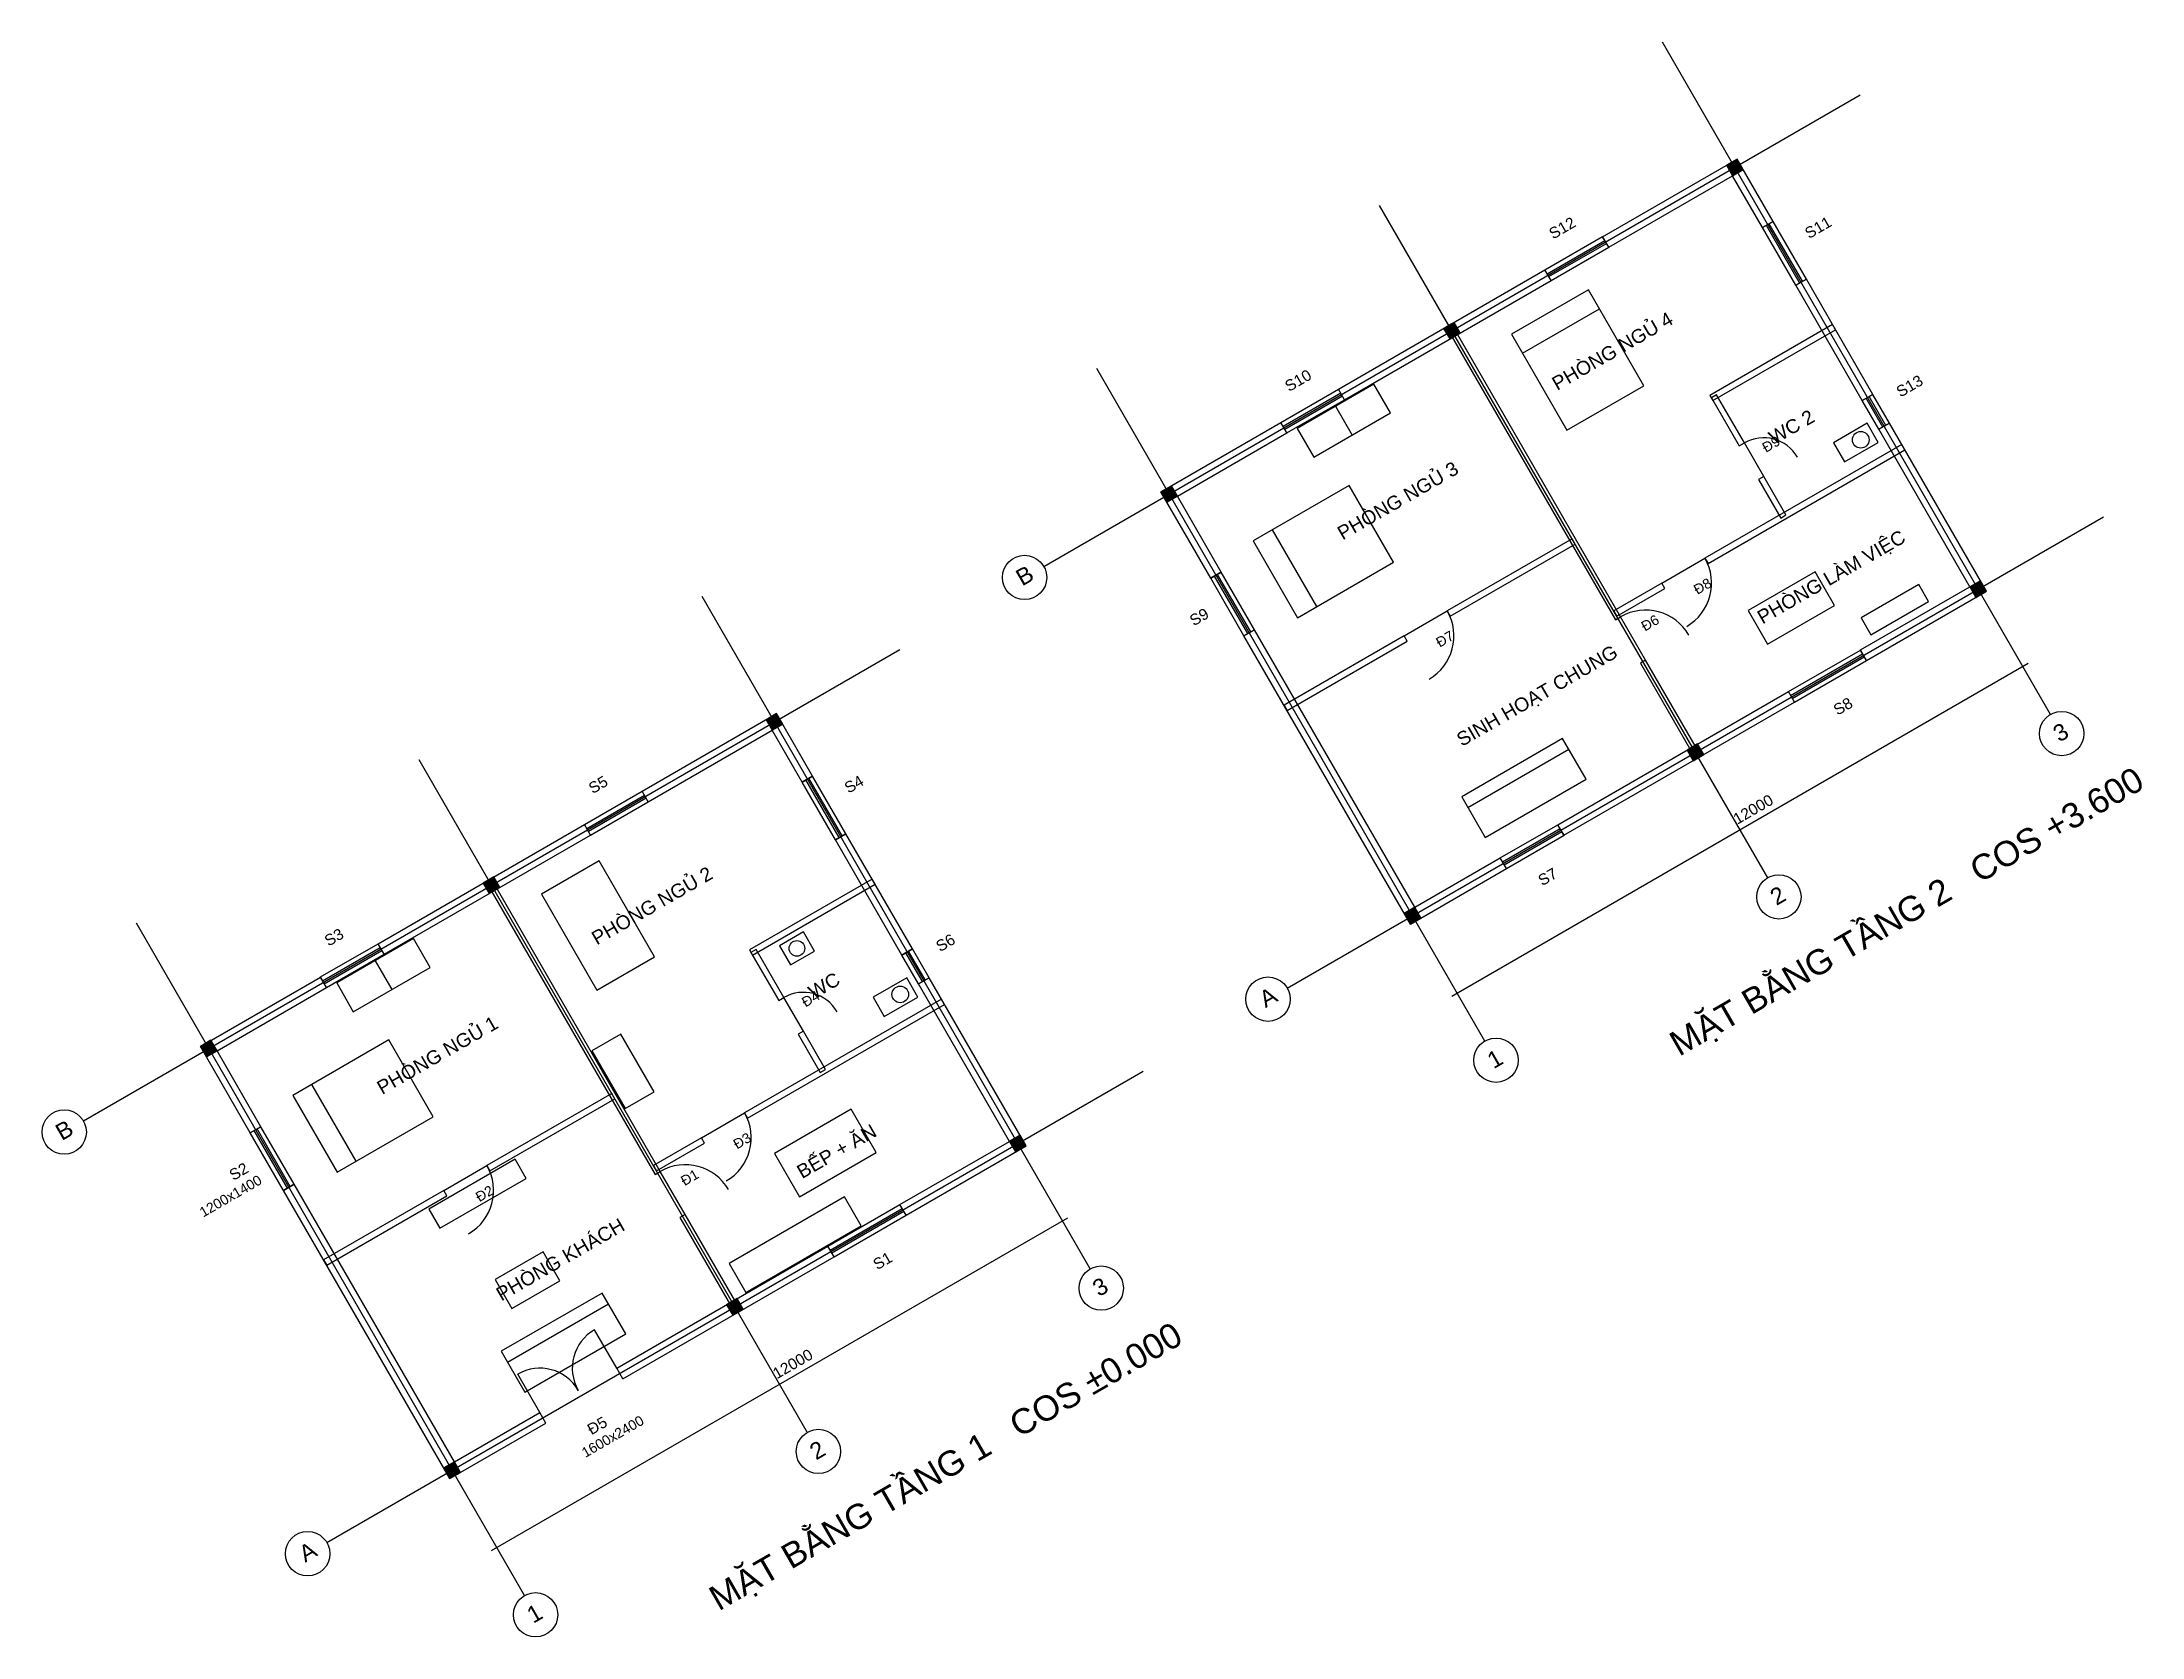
# Model space of a CAD drawing. Header units: millimetres. Extents: x -7356 to 30516, y -2856 to 25904.
import ezdxf

# ---------------------------------------------------------------- set-up
doc = ezdxf.new("R2010")
doc.units = ezdxf.units.MM
doc.layers.get('0').update_dxf_attribs({"linetype": 'CONTINUOUS'})
for name, color, linetype in [('CHU', 7, 'CONTINUOUS'), ('COT', 7, 'CONTINUOUS'), ('CUA', 7, 'CONTINUOUS'), ('KICH THUOC', 7, 'CONTINUOUS'), ('NOI THAT', 7, 'CONTINUOUS'), ('TEN PHONG', 7, 'CONTINUOUS'), ('TRUC', 7, 'CONTINUOUS'), ('TUONG', 7, 'CONTINUOUS')]:
    doc.layers.add(name, color=color, linetype=linetype)
doc.styles.add('VN', font='.VnArial')
doc.styles.add('VNH', font='.VnArialH')

# ---------------------------------------------------------------- blocks, each defined once
blk = doc.blocks.new('CUA_DI_2C_1600')
for p, q in [((0, 0), (0, 800)), ((1600, 0), (1600, 800))]:
    blk.add_line(p, q)
for centre, start, end in [((0, 0), 0, 90), ((1600, 0), 90, 180)]:
    blk.add_arc(centre, 800, start, end)
blk = doc.blocks.new('CUA_SO_1500')
for p, q in [((0, 220), (1500, 220)), ((0, 0), (0, 220)), ((0, 140), (1500, 140)), ((0, 80), (1500, 80)), ((0, 0), (1500, 0)), ((1500, 0), (1500, 220))]:
    blk.add_line(p, q)
blk = doc.blocks.new('CUA_SO_1200')
for p, q in [((0, 220), (1200, 220)), ((0, 0), (0, 220)), ((0, 140), (1200, 140)), ((0, 80), (1200, 80)), ((0, 0), (1200, 0)), ((1200, 0), (1200, 220))]:
    blk.add_line(p, q)
blk = doc.blocks.new('CUA_SO_600')
for p, q in [((0, 220), (600, 220)), ((0, 0), (0, 220)), ((0, 140), (600, 140)), ((0, 80), (600, 80)), ((0, 0), (600, 0)), ((600, 0), (600, 220))]:
    blk.add_line(p, q)
blk = doc.blocks.new('CUA_DI_900')
blk.add_line((0, 0), (0, 900))
blk.add_arc((0, 0), 900, 0, 90)
blk = doc.blocks.new('CUA_DI_700')
blk.add_line((0, 0), (0, 700))
blk.add_arc((0, 0), 700, 0, 90)
blk = doc.blocks.new('SOFA_3')
blk.add_line((-1050, 200), (1050, 200))
blk.add_lwpolyline([(-1050, -425), (1050, -425), (1050, 425), (-1050, 425)], close=True)
blk = doc.blocks.new('BAN_TRA')
blk.add_lwpolyline([(-500, -300), (500, -300), (500, 300), (-500, 300)], close=True)
blk = doc.blocks.new('KE_TIVI')
blk.add_lwpolyline([(-900, -200), (900, -200), (900, 200), (-900, 200)], close=True)
blk = doc.blocks.new('GIUONG_DOI')
blk.add_line((-800, 600), (800, 600))
blk.add_lwpolyline([(-800, -1000), (800, -1000), (800, 1000), (-800, 1000)], close=True)
blk = doc.blocks.new('TU_AO_1600')
blk.add_line((0, -300), (0, 300))
blk.add_lwpolyline([(-800, -300), (800, -300), (800, 300), (-800, 300)], close=True)
blk = doc.blocks.new('BAN_AN_6G')
blk.add_lwpolyline([(-800, -450), (800, -450), (800, 450), (-800, 450)], close=True)
blk = doc.blocks.new('TU_BEP_DUOI')
blk.add_lwpolyline([(-1200, -300), (1200, -300), (1200, 300), (-1200, 300)], close=True)
blk = doc.blocks.new('BON_CAU')
blk.add_lwpolyline([(-200, -350), (200, -350), (200, 350), (-200, 350)], close=True)
blk.add_circle((0, -100), 150)
blk = doc.blocks.new('LAVABO')
blk.add_lwpolyline([(-250, -200), (250, -200), (250, 200), (-250, 200)], close=True)
blk.add_circle((0, 0), 140)
blk = doc.blocks.new('GIUONG_DON')
blk.add_lwpolyline([(-600, -1000), (600, -1000), (600, 1000), (-600, 1000)], close=True)
blk = doc.blocks.new('TU_AO_1200')
blk.add_lwpolyline([(-600, -300), (600, -300), (600, 300), (-600, 300)], close=True)
blk = doc.blocks.new('BAN_LAM_VIEC')
blk.add_lwpolyline([(-700, -350), (700, -350), (700, 350), (-700, 350)], close=True)
blk = doc.blocks.new('KE_SACH')
blk.add_lwpolyline([(-600, -175), (600, -175), (600, 175), (-600, 175)], close=True)

msp = doc.modelspace()

# ---------------------------------------------------------------- linework, layer by layer
at = {"layer": 'COT'}
for points in [[(23132, 23494), (23323, 23604), (23213, 23794), (23022, 23684)], [(18031, 20549), (18222, 20659), (18112, 20849), (17921, 20739)], [(12931, 17604), (13121, 17714), (13011, 17904), (12821, 17794)], [(27522, 15890), (27713, 16000), (27603, 16191), (27412, 16081)], [(5812, 13494), (6002, 13604), (5892, 13794), (5702, 13684)], [(22421, 12945), (22612, 13055), (22502, 13246), (22311, 13136)], [(711, 10549), (901, 10659), (791, 10849), (601, 10739)], [(17321, 10000), (17511, 10110), (17401, 10301), (17211, 10191)], [(-4390, 7604), (-4199, 7714), (-4309, 7904), (-4500, 7794)], [(10202, 5890), (10392, 6000), (10282, 6191), (10092, 6081)], [(5101, 2945), (5291, 3055), (5181, 3246), (4991, 3136)], [(0, 0), (191, 110), (81, 301), (-110, 191)]]:
    msp.add_lwpolyline(points, close=True, dxfattribs=at)
for points in [[(23132, 23494), (23323, 23604), (23022, 23684), (23213, 23794)], [(18031, 20549), (18222, 20659), (17921, 20739), (18112, 20849)], [(12931, 17604), (13121, 17714), (12821, 17794), (13011, 17904)], [(27522, 15890), (27713, 16000), (27412, 16081), (27603, 16191)], [(5812, 13494), (6002, 13604), (5702, 13684), (5892, 13794)], [(22421, 12945), (22612, 13055), (22311, 13136), (22502, 13246)], [(711, 10549), (901, 10659), (601, 10739), (791, 10849)], [(17321, 10000), (17511, 10110), (17211, 10191), (17401, 10301)], [(-4390, 7604), (-4199, 7714), (-4500, 7794), (-4309, 7904)], [(10202, 5890), (10392, 6000), (10092, 6081), (10282, 6191)], [(5101, 2945), (5291, 3055), (4991, 3136), (5181, 3246)], [(0, 0), (191, 110), (-110, 191), (81, 301)]]:
    msp.add_solid(points, dxfattribs=at)
at = {"layer": 'KICH THUOC'}
for p, q in [((18071, 8701), (28463, 14701)), ((750, -1299), (11142, 4701))]:
    msp.add_line(p, q, dxfattribs=at)
at = {"layer": 'TRUC'}
for p, q in [((28868, 13780), (21868, 25904)), ((10710, 16449), (25433, 24949)), ((23767, 10835), (16767, 22959)), ((18666, 7890), (11666, 20014)), ((15100, 8845), (29823, 17345)), ((11547, 3780), (4547, 15904)), ((-6610, 6449), (8112, 14949)), ((6446, 835), (-554, 12959)), ((1345, -2110), (-5655, 10014)), ((-2220, -1155), (12502, 7345))]:
    msp.add_line(p, q, dxfattribs=at)
for centre in [(10364, 16249), (29068, 13434), (23967, 10489), (14754, 8645), (18866, 7544), (-6956, 6249), (11747, 3434), (6646, 489), (-2566, -1355), (1545, -2456)]:
    msp.add_circle(centre, 400, dxfattribs=at)
at = {"layer": 'TUONG'}
for p, q in [((20788, 22394), (23213, 23794)), ((20898, 22204), (23132, 23494)), ((23672, 22558), (23132, 23494)), ((23863, 22668), (23213, 23794)), ((20898, 22204), (20788, 22394)), ((23672, 22558), (23863, 22668)), ((16025, 19644), (19749, 21794)), ((16135, 19454), (19859, 21604)), ((19859, 21604), (19749, 21794)), ((24272, 21519), (24463, 21629)), ((25663, 19551), (24463, 21629)), ((25472, 19441), (24272, 21519)), ((16135, 19454), (16025, 19644)), ((25472, 19441), (25663, 19551)), ((12821, 17794), (14986, 19044)), ((15096, 18854), (14986, 19044)), ((25772, 18921), (25963, 19031)), ((27713, 16000), (25963, 19031)), ((13121, 17714), (15096, 18854)), ((27412, 16081), (25772, 18921)), ((13721, 16235), (12821, 17794)), ((13911, 16345), (13121, 17714)), ((13721, 16235), (13911, 16345)), ((25438, 14941), (27412, 16081)), ((25548, 14750), (27713, 16000)), ((14321, 15196), (14511, 15306)), ((17321, 10000), (14321, 15196)), ((17401, 10301), (14511, 15306)), ((25548, 14750), (25438, 14941)), ((19982, 11791), (24139, 14191)), ((24249, 14000), (24139, 14191)), ((3467, 12394), (5892, 13794)), ((6542, 12668), (5892, 13794)), ((20092, 11600), (24249, 14000)), ((3577, 12204), (5812, 13494)), ((6352, 12558), (5812, 13494)), ((6352, 12558), (6542, 12668)), ((3577, 12204), (3467, 12394)), ((-1296, 9644), (2428, 11794)), ((2538, 11604), (2428, 11794)), ((20092, 11600), (19982, 11791)), ((-1186, 9454), (2538, 11604)), ((6952, 11519), (7142, 11629)), ((8152, 9441), (6952, 11519)), ((8342, 9551), (7142, 11629)), ((17321, 10000), (19053, 11000)), ((17401, 10301), (18943, 11191)), ((19053, 11000), (18943, 11191)), ((-1186, 9454), (-1296, 9644)), ((8152, 9441), (8342, 9551)), ((-4500, 7794), (-2335, 9044)), ((-4199, 7714), (-2225, 8854)), ((-2225, 8854), (-2335, 9044)), ((8452, 8921), (8642, 9031)), ((10092, 6081), (8452, 8921)), ((10392, 6000), (8642, 9031)), ((-3600, 6235), (-4500, 7794)), ((-3409, 6345), (-4199, 7714)), ((-3600, 6235), (-3409, 6345)), ((8117, 4941), (10092, 6081)), ((8227, 4750), (10392, 6000)), ((-3000, 5196), (-2809, 5306)), ((81, 301), (-2809, 5306)), ((0, 0), (-3000, 5196)), ((8227, 4750), (8117, 4941)), ((3008, 1991), (6818, 4191)), ((6928, 4000), (6818, 4191)), ((3118, 1800), (6928, 4000)), ((3118, 1800), (3008, 1991)), ((81, 301), (1622, 1191)), ((1732, 1000), (1622, 1191)), ((0, 0), (1732, 1000))]:
    msp.add_line(p, q, dxfattribs=at)
for points in [[(21019, 15484), (21114, 15539), (18064, 20822), (17969, 20767)], [(22778, 19438), (24990, 20716), (24935, 20811), (22723, 19533)], [(23250, 18620), (23345, 18675), (22845, 19541), (22750, 19486)], [(22690, 16500), (26240, 18550), (26185, 18646), (22635, 16596)], [(24000, 17321), (24095, 17376), (23695, 18068), (23600, 18013)], [(18042, 15549), (20294, 16849), (20239, 16945), (17987, 15645)], [(21044, 15550), (21910, 16050), (21855, 16146), (20989, 15646)], [(15098, 13849), (17263, 15099), (17208, 15195), (15043, 13945)], [(22469, 12972), (22564, 13027), (21564, 14760), (21469, 14705)], [(3699, 5484), (3794, 5539), (744, 10822), (649, 10767)], [(5457, 9438), (7670, 10716), (7615, 10811), (5402, 9533)], [(5930, 8620), (6025, 8675), (5525, 9541), (5430, 9486)], [(5369, 6500), (8920, 8550), (8865, 8646), (5314, 6596)], [(6680, 7321), (6775, 7376), (6375, 8068), (6280, 8013)], [(722, 5549), (2974, 6849), (2919, 6945), (667, 5645)], [(3724, 5550), (4590, 6050), (4535, 6146), (3669, 5646)], [(-2222, 3849), (-57, 5099), (-112, 5195), (-2277, 3945)], [(5149, 2972), (5244, 3027), (4244, 4760), (4149, 4705)]]:
    msp.add_lwpolyline(points, close=True, dxfattribs=at)

# ---------------------------------------------------------------- block references
at = {"layer": 'CUA'}
for name, p, rotation in [('CUA_SO_1200', (19859, 21604), 29.999999999999996), ('CUA_SO_1200', (24463, 21629), 120), ('CUA_SO_1200', (15096, 18854), 29.999999999999996), ('CUA_SO_600', (25963, 19031), 120), ('CUA_DI_700', (23695, 18068), 29.999999999999996), ('CUA_SO_1200', (14511, 15306), 120), ('CUA_DI_900', (21855, 16146), 300), ('CUA_DI_900', (21564, 14760), 29.999999999999996), ('CUA_DI_900', (17208, 15195), 300), ('CUA_SO_1500', (24249, 14000), 29.999999999999996), ('CUA_SO_1200', (7142, 11629), 120), ('CUA_SO_1200', (2538, 11604), 29.999999999999996), ('CUA_SO_1200', (19053, 11000), 29.999999999999996), ('CUA_SO_1200', (-2225, 8854), 29.999999999999996), ('CUA_SO_600', (8642, 9031), 120), ('CUA_DI_700', (6375, 8068), 29.999999999999996), ('CUA_DI_900', (4535, 6146), 300), ('CUA_SO_1200', (-2809, 5306), 120), ('CUA_DI_900', (4244, 4760), 29.999999999999996), ('CUA_DI_900', (-112, 5195), 300), ('CUA_SO_1500', (6928, 4000), 29.999999999999996), ('CUA_DI_2C_1600', (1622, 1191), 29.999999999999996)]:
    msp.add_blockref(name, p, dxfattribs=dict(at, rotation=rotation))
at = {"layer": 'NOI THAT'}
for name, p, rotation in [('GIUONG_DOI', (20339, 20172), 29.999999999999996), ('TU_AO_1600', (16122, 19077), 210), ('BON_CAU', (25357, 18681), 120), ('GIUONG_DOI', (15753, 16716), 120), ('BAN_LAM_VIEC', (24192, 15699), 29.999999999999996), ('KE_SACH', (26057, 15668), 29.999999999999996), ('SOFA_3', (19369, 12453), 29.999999999999996), ('GIUONG_DON', (2672, 9972), 29.999999999999996), ('LAVABO', (6258, 9560), 210), ('TU_AO_1600', (-1199, 9077), 210), ('BON_CAU', (8036, 8681), 120), ('TU_AO_1200', (3121, 7344), 300), ('GIUONG_DOI', (-1568, 6716), 120), ('BAN_AN_6G', (6771, 5872), 29.999999999999996), ('KE_TIVI', (498, 5137), 210), ('TU_BEP_DUOI', (6225, 4218), 29.999999999999996), ('BAN_TRA', (1398, 3578), 29.999999999999996), ('SOFA_3', (2048, 2453), 29.999999999999996)]:
    msp.add_blockref(name, p, dxfattribs=dict(at, rotation=rotation))

# ---------------------------------------------------------------- texts
at = {"layer": 'CHU', "style": 'VNH'}
for s, p in [('mÆt b»ng tÇng 2   cos +3.600', (22169, 7603)), ('mÆt b»ng tÇng 1   cos ±0.000', (4848, -2397))]:
    msp.add_text(s, height=450, rotation=30, dxfattribs=at).set_placement(p)
at = {"layer": 'CUA', "style": 'VN'}
for s, height, p in [('S12', 200, (19895, 22341)), ('S11', 200, (24509, 22349)), ('S10', 200, (15132, 19591)), ('S13', 200, (26159, 19491)), ('§9', 180, (23733, 18494)), ('§8', 180, (22497, 15933)), ('S9', 200, (13414, 15366)), ('§6', 180, (21551, 15272)), ('§7', 180, (17850, 14982)), ('S8', 200, (25025, 13755)), ('S5', 200, (2575, 12341)), ('S4', 200, (7189, 12349)), ('S7', 200, (19699, 10680)), ('S3', 200, (-2189, 9591)), ('S6', 200, (8839, 9491)), ('§4', 180, (6412, 8494)), ('§3', 180, (5177, 5933)), ('S2', 200, (-3906, 5366)), ('1200x1400', 180, (-4449, 4706)), ('§1', 180, (4231, 5272)), ('§2', 180, (530, 4982)), ('S1', 200, (7705, 3755)), ('1600x2400', 180, (2442, 371)), ('§5', 200, (2552, 780))]:
    msp.add_text(s, height=height, rotation=30, dxfattribs=at).set_placement(p)
at = {"layer": 'KICH THUOC', "style": 'VN'}
for p in [(23217, 11788), (5896, 1788)]:
    msp.add_text('12000', height=200, rotation=30, dxfattribs=at).set_placement(p)
at = {"layer": 'TEN PHONG', "style": 'VNH'}
for s, p in [('phßng ngñ 4', (19969, 19612)), ('wc 2', (23881, 18637)), ('phßng ngñ 3', (16099, 16916)), ('phßng lµm viÖc', (23672, 15399)), ('sinh ho¹t chung', (18249, 13192)), ('phßng ngñ 2', (2649, 9612)), ('wc', (6560, 8637)), ('phßng ngñ 1', (-1222, 6916)), ('bÕp + ¨n', (6351, 5399)), ('phßng kh¸ch', (928, 3192))]:
    msp.add_text(s, height=250, rotation=30, dxfattribs=at).set_placement(p)
at = {"layer": 'TRUC', "style": 'VN'}
for s, p in [('B', (10320, 16085)), ('3', (29024, 13270)), ('2', (23923, 10325)), ('A', (14710, 8481)), ('1', (18822, 7380)), ('B', (-7000, 6085)), ('3', (11703, 3270)), ('2', (6602, 325)), ('A', (-2610, -1519)), ('1', (1501, -2620))]:
    msp.add_text(s, height=300, rotation=30, dxfattribs=at).set_placement(p)

doc.saveas('drawing.dxf')
